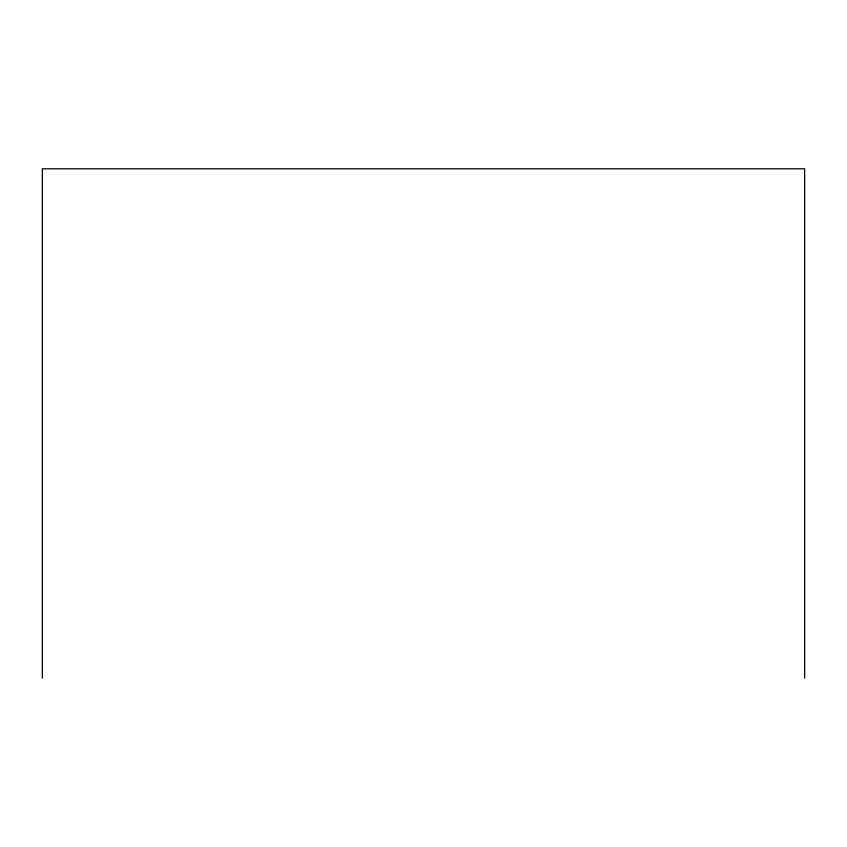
<?xml version="1.0" encoding="UTF-8"?>
<svg xmlns="http://www.w3.org/2000/svg" width="847" height="847" viewBox="0 0 847 847"><rect width="100%" height="100%" fill="white"/><g stroke="black" fill="none" stroke-linecap="round" stroke-linejoin="round"><path stroke-width="1.27" d="M804.65 678.203L804.65 168.797L42.35 168.797L42.35 678.203"/></g></svg>
